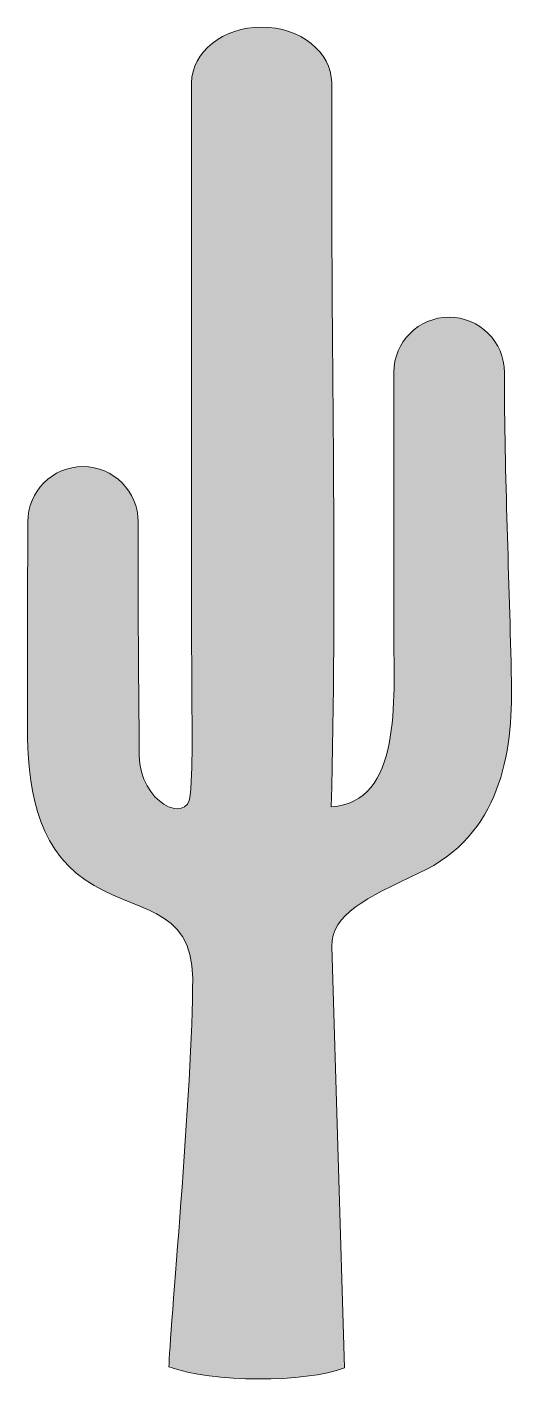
# Model space of a CAD drawing. Header units: inches. Extents: x 0 to 36, y 0 to 102.
import ezdxf

# ---------------------------------------------------------------- set-up
doc = ezdxf.new("R2010")
doc.units = ezdxf.units.IN
doc.header["$MEASUREMENT"] = 0
doc.layers.add('Layer 1', color=7, linetype='Continuous')

msp = doc.modelspace()

# ---------------------------------------------------------------- hatches: boundary and pattern name
at = {"layer": 'Layer 1', "true_color": 0x009a7e}
h = msp.add_hatch(color=124, dxfattribs=at)
h.dxf.hatch_style = 2
edge = h.paths.add_edge_path()
edge.add_spline(control_points=[(4.35, 37.51), (7.88, 35.06), (12.42, 35.62), (12.42, 30.11), (12.43, 22.08), (10.64, 3), (10.64, 0.92), (13.89, -0.29), (20.86, -0.29), (23.82, 0.83), (23.82, 0.83), (22.86, 32.51), (22.86, 32.51), (22.86, 34.92), (25.37, 36.12), (29.44, 38.03), (35.53, 40.88), (36.47, 46.95), (36.36, 52.42), (36.21, 60.16), (35.84, 67.9), (35.83, 75.65), (35.83, 77.94), (33.97, 79.8), (31.68, 79.8), (29.39, 79.8), (27.53, 77.94), (27.53, 75.65), (27.53, 69.09), (27.53, 62.54), (27.53, 55.98), (27.53, 51.06), (28.14, 43.29), (22.83, 43), (23.26, 58.97), (22.86, 75), (22.86, 90.98), (22.86, 93.12), (22.86, 95.26), (22.86, 97.41), (22.86, 99.72), (20.5, 101.6), (17.6, 101.6), (14.7, 101.6), (12.34, 99.72), (12.34, 97.41), (12.34, 82.37), (12.3, 67.33), (12.35, 52.29), (12.36, 49.48), (12.46, 46.65), (12.23, 43.84), (12.06, 41.66), (8.43, 43.29), (8.41, 46.87), (8.4, 49.24), (8.35, 52.61), (8.34, 54.94), (8.33, 58.08), (8.33, 61.33), (8.33, 64.41), (8.33, 66.71), (6.47, 68.57), (4.18, 68.57), (1.88, 68.57), (0.03, 66.71), (0.03, 64.41), (0.03, 59.29), (-0.02, 54.16), (0.01, 49.03), (0.02, 44.75), (0.56, 40.13), (4.35, 37.51)], knot_values=[0, 0, 0, 0, 1, 1, 1, 2, 2, 2, 3, 3, 3, 4, 4, 4, 5, 5, 5, 6, 6, 6, 7, 7, 7, 8, 8, 8, 9, 9, 9, 10, 10, 10, 11, 11, 11, 12, 12, 12, 13, 13, 13, 14, 14, 14, 15, 15, 15, 16, 16, 16, 17, 17, 17, 18, 18, 18, 19, 19, 19, 20, 20, 20, 21, 21, 21, 22, 22, 22, 23, 23, 23, 24, 24, 24, 24], degree=3, periodic=1)

# ---------------------------------------------------------------- linework, layer by layer
at = {"layer": 'Layer 1', "lineweight": 0}
msp.add_open_spline([(4.35, 37.51), (7.88, 35.06), (12.42, 35.62), (12.42, 30.11), (12.43, 22.08), (10.64, 3), (10.64, 0.92), (13.89, -0.29), (20.86, -0.29), (23.82, 0.83), (23.82, 0.83), (22.86, 32.51), (22.86, 32.51), (22.86, 34.92), (25.37, 36.12), (29.44, 38.03), (35.53, 40.88), (36.47, 46.95), (36.36, 52.42), (36.21, 60.16), (35.84, 67.9), (35.83, 75.65), (35.83, 77.94), (33.97, 79.8), (31.68, 79.8), (29.39, 79.8), (27.53, 77.94), (27.53, 75.65), (27.53, 69.09), (27.53, 62.54), (27.53, 55.98), (27.53, 51.06), (28.14, 43.29), (22.83, 43), (23.26, 58.97), (22.86, 75), (22.86, 90.98), (22.86, 93.12), (22.86, 95.26), (22.86, 97.41), (22.86, 99.72), (20.5, 101.6), (17.6, 101.6), (14.7, 101.6), (12.34, 99.72), (12.34, 97.41), (12.34, 82.37), (12.3, 67.33), (12.35, 52.29), (12.36, 49.48), (12.46, 46.65), (12.23, 43.84), (12.06, 41.66), (8.43, 43.29), (8.41, 46.87), (8.4, 49.24), (8.35, 52.61), (8.34, 54.94), (8.33, 58.08), (8.33, 61.33), (8.33, 64.41), (8.33, 66.71), (6.47, 68.57), (4.18, 68.57), (1.88, 68.57), (0.03, 66.71), (0.03, 64.41), (0.03, 59.29), (-0.02, 54.16), (0.01, 49.03), (0.02, 44.75), (0.56, 40.13), (4.35, 37.51)], degree=3, knots=[0, 0, 0, 0, 1, 1, 1, 2, 2, 2, 3, 3, 3, 4, 4, 4, 5, 5, 5, 6, 6, 6, 7, 7, 7, 8, 8, 8, 9, 9, 9, 10, 10, 10, 11, 11, 11, 12, 12, 12, 13, 13, 13, 14, 14, 14, 15, 15, 15, 16, 16, 16, 17, 17, 17, 18, 18, 18, 19, 19, 19, 20, 20, 20, 21, 21, 21, 22, 22, 22, 23, 23, 23, 24, 24, 24, 24], dxfattribs=at)

doc.saveas('drawing.dxf')
